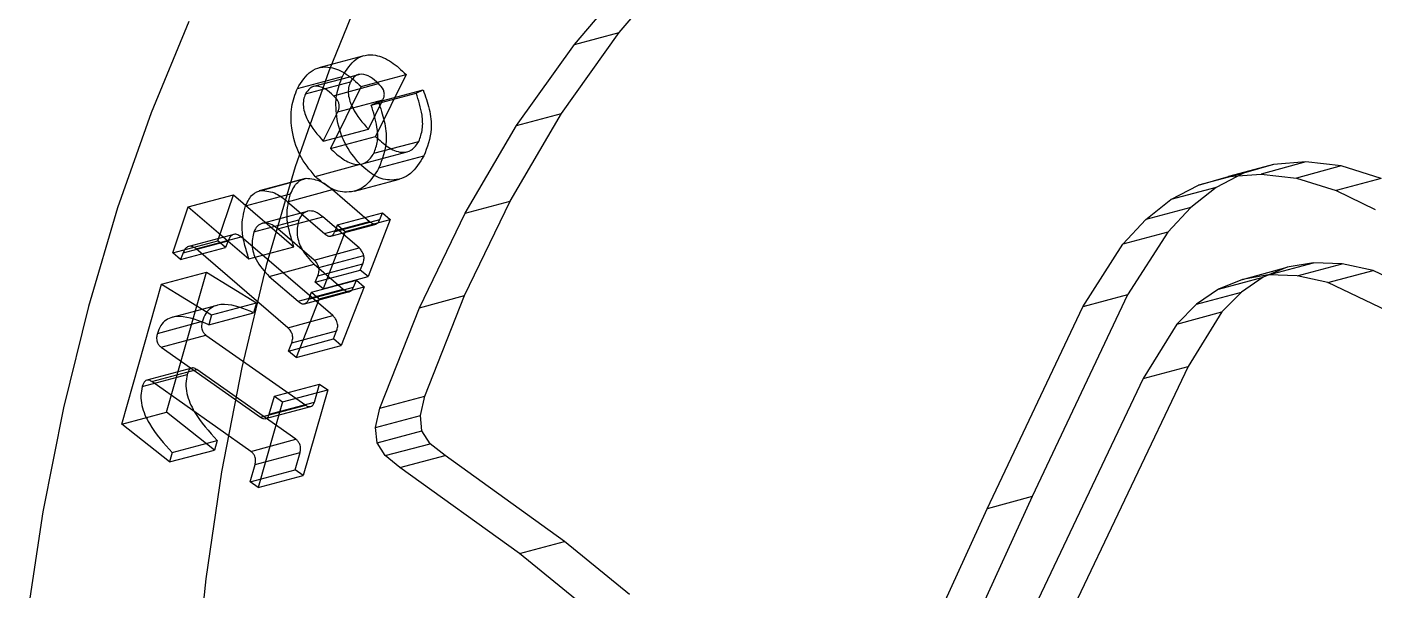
# Model space of a CAD drawing. Header units: inches. Extents: x 0 to 16.3, y 0 to 11.5.
# Drawn here: x 3.485 to 4.508, y 7.248 to 7.676 of the extents above; entities that cross this region are included whole.
import ezdxf

# ---------------------------------------------------------------- set-up
doc = ezdxf.new("R2010")
doc.units = ezdxf.units.IN
doc.header["$MEASUREMENT"] = 0

msp = doc.modelspace()

# ---------------------------------------------------------------- linework, layer by layer
at = {"color": 7, "linetype": 'Continuous', "lineweight": 25}
for p, q in [((3.9352, 7.6713), (3.9805, 7.7244)), ((3.9011, 7.6622), (3.9464, 7.7153)), ((3.8913, 7.6099), (3.9352, 7.6713)), ((3.9011, 7.6622), (3.9352, 7.6713)), ((3.8572, 7.6008), (3.9011, 7.6622)), ((3.7412, 7.6537), (3.707, 7.6446)), ((3.6908, 7.6289), (3.725, 7.638)), ((3.697, 7.6247), (3.7312, 7.6338)), ((3.7372, 7.6393), (3.7031, 7.6302)), ((3.7392, 7.6304), (3.7159, 7.5833)), ((3.7183, 7.6233), (3.7525, 7.6325)), ((3.7392, 7.6304), (3.7733, 7.6395)), ((3.7733, 7.6395), (3.7501, 7.5924)), ((3.7216, 7.6112), (3.7557, 7.6203)), ((3.7447, 7.5979), (3.7557, 7.6203)), ((3.7469, 7.6162), (3.781, 7.6253)), ((3.7522, 7.6186), (3.7863, 7.6278)), ((3.781, 7.6253), (3.7863, 7.6278)), ((3.7105, 7.5888), (3.7216, 7.6112)), ((3.7469, 7.6162), (3.7522, 7.6186)), ((3.8523, 7.5432), (3.8913, 7.6099)), ((3.8572, 7.6008), (3.8913, 7.6099)), ((3.8181, 7.5341), (3.8572, 7.6008)), ((3.7105, 7.5888), (3.7447, 7.5979)), ((3.7159, 7.5833), (3.7501, 7.5924)), ((3.7401, 7.5716), (3.7742, 7.5808)), ((3.7489, 7.5796), (3.783, 7.5887)), ((3.7043, 7.5621), (3.7384, 7.5713)), ((3.7527, 7.5685), (3.7868, 7.5776)), ((4.4319, 7.5712), (4.3977, 7.562)), ((4.4319, 7.5712), (4.4091, 7.5646)), ((4.4566, 7.5731), (4.4225, 7.5639)), ((4.4566, 7.5731), (4.4319, 7.5712)), ((4.4834, 7.57), (4.4493, 7.5608)), ((4.4834, 7.57), (4.4566, 7.5731)), ((4.5136, 7.5606), (4.4834, 7.57)), ((3.6959, 7.5603), (3.6617, 7.5512)), ((3.6633, 7.5515), (3.6974, 7.5607)), ((3.7342, 7.551), (3.7684, 7.5601)), ((4.4091, 7.5646), (4.375, 7.5554)), ((4.375, 7.5554), (4.3977, 7.562)), ((4.4091, 7.5646), (4.3883, 7.5536)), ((4.3977, 7.562), (4.4225, 7.5639)), ((4.4225, 7.5639), (4.4493, 7.5608)), ((4.4493, 7.5608), (4.4795, 7.5515)), ((4.5136, 7.5606), (4.4795, 7.5515)), ((3.6515, 7.5398), (3.6857, 7.5489)), ((3.6833, 7.5429), (3.7174, 7.5521)), ((3.7174, 7.5521), (3.7455, 7.5279)), ((4.3541, 7.5445), (4.375, 7.5554)), ((4.3883, 7.5536), (4.3541, 7.5445)), ((4.3883, 7.5536), (4.3691, 7.5386)), ((4.4795, 7.5515), (4.5091, 7.5369)), ((3.5962, 7.504), (3.608, 7.5391)), ((3.608, 7.5391), (3.6422, 7.5482)), ((3.608, 7.5391), (3.654, 7.4995)), ((3.6304, 7.5131), (3.6422, 7.5482)), ((3.6422, 7.5482), (3.6881, 7.5087)), ((3.6833, 7.5429), (3.7113, 7.5188)), ((3.8178, 7.4716), (3.8523, 7.5432)), ((3.8181, 7.5341), (3.8523, 7.5432)), ((4.335, 7.5294), (4.3541, 7.5445)), ((4.3691, 7.5386), (4.335, 7.5294)), ((4.3691, 7.5386), (4.3517, 7.5198)), ((3.6577, 7.5199), (3.6918, 7.529)), ((3.6982, 7.5355), (3.6641, 7.5264)), ((3.6759, 7.5223), (3.7101, 7.5314)), ((3.7376, 7.5078), (3.7101, 7.5314)), ((3.7194, 7.5202), (3.7535, 7.5294)), ((3.7213, 7.5252), (3.7555, 7.5344)), ((3.7272, 7.5202), (3.7613, 7.5293)), ((3.7613, 7.5293), (3.7445, 7.486)), ((3.7535, 7.5294), (3.7555, 7.5344)), ((3.7555, 7.5344), (3.7613, 7.5293)), ((3.7836, 7.4624), (3.8181, 7.5341)), ((4.3175, 7.5107), (4.335, 7.5294)), ((3.6426, 7.518), (3.6084, 7.5089)), ((3.7035, 7.4986), (3.6759, 7.5223)), ((3.7272, 7.5202), (3.7103, 7.4768)), ((3.7113, 7.5188), (3.7455, 7.5279)), ((3.7163, 7.5168), (3.7505, 7.5259)), ((3.7194, 7.5202), (3.7213, 7.5252)), ((3.7213, 7.5252), (3.7272, 7.5202)), ((4.3517, 7.5198), (4.3175, 7.5107)), ((4.3517, 7.5198), (4.3212, 7.4723)), ((3.5962, 7.504), (3.6304, 7.5131)), ((3.6021, 7.4989), (3.6362, 7.5081)), ((3.6041, 7.5041), (3.6382, 7.5132)), ((3.6139, 7.5071), (3.6481, 7.5162)), ((3.6362, 7.5081), (3.6304, 7.5131)), ((3.6382, 7.5132), (3.6362, 7.5081)), ((3.7176, 7.4564), (3.6481, 7.5162)), ((3.654, 7.4995), (3.6881, 7.5087)), ((3.7035, 7.4986), (3.7376, 7.5078)), ((4.2871, 7.4631), (4.3175, 7.5107)), ((3.6021, 7.4989), (3.5962, 7.504)), ((3.6041, 7.5041), (3.6021, 7.4989)), ((3.6835, 7.4472), (3.6139, 7.5071)), ((3.7071, 7.4929), (3.7413, 7.5021)), ((3.5876, 7.4804), (3.6218, 7.4895)), ((3.5915, 7.3832), (3.6218, 7.4895)), ((3.6218, 7.4895), (3.6597, 7.466)), ((3.6694, 7.4862), (3.7036, 7.4954)), ((3.7036, 7.4954), (3.7255, 7.4765)), ((3.7044, 7.4819), (3.7386, 7.491)), ((3.7063, 7.4866), (3.7404, 7.4957)), ((3.7386, 7.491), (3.7404, 7.4957)), ((3.7445, 7.486), (3.7386, 7.491)), ((4.4083, 7.4839), (4.4424, 7.4931)), ((4.4282, 7.4873), (4.4083, 7.4839)), ((4.4424, 7.4931), (4.4242, 7.4857)), ((4.4282, 7.4873), (4.4623, 7.4965)), ((4.4498, 7.4865), (4.4282, 7.4873)), ((4.4623, 7.4965), (4.4424, 7.4931)), ((4.4498, 7.4865), (4.484, 7.4957)), ((4.484, 7.4957), (4.4623, 7.4965)), ((4.4733, 7.4815), (4.5075, 7.4907)), ((4.5075, 7.4907), (4.484, 7.4957)), ((4.564, 7.4635), (4.5075, 7.4907)), ((3.5574, 7.3741), (3.5876, 7.4804)), ((3.5876, 7.4804), (3.6256, 7.4569)), ((3.6694, 7.4862), (3.6913, 7.4674)), ((3.6994, 7.4689), (3.7335, 7.4781)), ((3.7014, 7.4741), (3.7356, 7.4833)), ((3.7044, 7.4819), (3.7063, 7.4866)), ((3.7103, 7.4768), (3.7044, 7.4819)), ((3.7073, 7.4691), (3.7414, 7.4782)), ((3.7103, 7.4768), (3.7445, 7.486)), ((3.7414, 7.4782), (3.7241, 7.4336)), ((3.7335, 7.4781), (3.7356, 7.4833)), ((3.7356, 7.4833), (3.7414, 7.4782)), ((4.3901, 7.4765), (4.4242, 7.4857)), ((4.4083, 7.4839), (4.3901, 7.4765)), ((4.4242, 7.4857), (4.4077, 7.4743)), ((4.4733, 7.4815), (4.4498, 7.4865)), ((4.5298, 7.4544), (4.4733, 7.4815)), ((3.7073, 7.4691), (3.6899, 7.4245)), ((3.6913, 7.4674), (3.7255, 7.4765)), ((3.6963, 7.4654), (3.7305, 7.4746)), ((3.6994, 7.4689), (3.7014, 7.4741)), ((3.7014, 7.4741), (3.7073, 7.4691)), ((3.7836, 7.4624), (3.8178, 7.4716)), ((3.7877, 7.3952), (3.8178, 7.4716)), ((4.3212, 7.4723), (4.2487, 7.319)), ((4.3212, 7.4723), (4.2871, 7.4631)), ((4.3901, 7.4765), (4.3735, 7.4652)), ((4.3735, 7.4652), (4.4077, 7.4743)), ((4.4077, 7.4743), (4.3927, 7.4592)), ((3.6297, 7.4642), (3.5955, 7.4551)), ((3.6235, 7.4494), (3.6576, 7.4586)), ((3.6256, 7.4569), (3.6235, 7.4494)), ((3.6256, 7.4569), (3.6597, 7.466)), ((3.6597, 7.466), (3.6576, 7.4586)), ((3.7535, 7.3861), (3.7836, 7.4624)), ((4.2146, 7.3098), (4.2871, 7.4631)), ((4.3735, 7.4652), (4.3585, 7.45)), ((4.3585, 7.45), (4.3927, 7.4592)), ((4.3927, 7.4592), (4.3671, 7.4178)), ((3.5845, 7.4429), (3.6187, 7.4521)), ((3.6835, 7.4472), (3.7176, 7.4564)), ((4.3585, 7.45), (4.3329, 7.4087)), ((3.5873, 7.4325), (3.6214, 7.4416)), ((3.6214, 7.4416), (3.6971, 7.3884)), ((3.6841, 7.4295), (3.7182, 7.4387)), ((3.6865, 7.4357), (3.7206, 7.4449)), ((3.7182, 7.4387), (3.7206, 7.4449)), ((3.7241, 7.4336), (3.7182, 7.4387)), ((3.5873, 7.4325), (3.6629, 7.3792)), ((3.6841, 7.4295), (3.6865, 7.4357)), ((3.6899, 7.4245), (3.6841, 7.4295)), ((3.6899, 7.4245), (3.7241, 7.4336)), ((3.6106, 7.4166), (3.5764, 7.4075)), ((4.3671, 7.4178), (4.2513, 7.1746)), ((4.3329, 7.4087), (4.3671, 7.4178)), ((3.573, 7.4026), (3.6072, 7.4117)), ((3.5803, 7.4063), (3.6144, 7.4154)), ((3.6555, 7.3533), (3.5803, 7.4063)), ((3.6897, 7.3625), (3.6144, 7.4154)), ((4.3329, 7.4087), (4.2172, 7.1654)), ((3.6695, 7.3815), (3.6735, 7.3953)), ((3.6735, 7.3953), (3.7076, 7.4044)), ((3.6735, 7.3953), (3.6796, 7.3909)), ((3.6796, 7.3909), (3.7138, 7.4001)), ((3.7138, 7.4001), (3.6952, 7.3351)), ((3.7037, 7.3906), (3.7076, 7.4044)), ((3.7076, 7.4044), (3.7138, 7.4001)), ((3.7535, 7.3861), (3.7877, 7.3952)), ((3.7842, 7.3806), (3.7877, 7.3952)), ((3.6796, 7.3909), (3.6611, 7.3259)), ((3.6629, 7.3792), (3.6971, 7.3884)), ((3.6667, 7.3783), (3.7009, 7.3874)), ((3.6695, 7.3815), (3.7037, 7.3906)), ((3.75, 7.3714), (3.7535, 7.3861)), ((3.5574, 7.3741), (3.5915, 7.3832)), ((3.6279, 7.3544), (3.5915, 7.3832)), ((3.75, 7.3714), (3.7842, 7.3806)), ((3.7854, 7.369), (3.7842, 7.3806)), ((3.5938, 7.3453), (3.5574, 7.3741)), ((3.7513, 7.3598), (3.75, 7.3714)), ((3.7513, 7.3598), (3.7854, 7.369)), ((3.7916, 7.3592), (3.7854, 7.369)), ((3.5938, 7.3453), (3.6279, 7.3544)), ((3.5958, 7.3525), (3.63, 7.3617)), ((3.63, 7.3617), (3.6279, 7.3544)), ((3.6555, 7.3533), (3.6897, 7.3625)), ((3.7575, 7.3501), (3.7513, 7.3598)), ((3.7575, 7.3501), (3.7916, 7.3592)), ((3.8029, 7.3503), (3.7916, 7.3592)), ((3.5958, 7.3525), (3.5938, 7.3453)), ((3.6587, 7.3434), (3.6928, 7.3525)), ((3.6891, 7.3394), (3.6928, 7.3525)), ((3.7687, 7.3412), (3.7575, 7.3501)), ((3.7687, 7.3412), (3.8029, 7.3503)), ((3.8936, 7.285), (3.8029, 7.3503)), ((3.6549, 7.3302), (3.6587, 7.3434)), ((3.6549, 7.3302), (3.6891, 7.3394)), ((3.6611, 7.3259), (3.6952, 7.3351)), ((3.6952, 7.3351), (3.6891, 7.3394)), ((3.8595, 7.2758), (3.7687, 7.3412)), ((3.6611, 7.3259), (3.6549, 7.3302)), ((4.2487, 7.319), (4.0812, 6.9535)), ((4.2487, 7.319), (4.2146, 7.3098)), ((4.047, 6.9444), (4.2146, 7.3098)), ((3.8595, 7.2758), (3.8936, 7.285)), ((3.943, 7.2447), (3.8936, 7.285)), ((3.9088, 7.2356), (3.8595, 7.2758))]:
    msp.add_line(p, q, dxfattribs=at)
at = {"color": 7, "linetype": 'Continuous', "lineweight": 25, "flags": 128}
for points in [[(4.5391, 8.3237), (4.4765, 8.3182), (4.4148, 8.308), (4.3543, 8.2932), (4.295, 8.2736), (4.2372, 8.2495), (4.181, 8.2209), (4.1267, 8.1879), (4.0743, 8.1505), (4.024, 8.109), (3.976, 8.0633), (3.9304, 8.0137), (3.8873, 7.9602), (3.847, 7.9032), (3.8094, 7.8426), (3.7747, 7.7788), (3.7431, 7.7118), (3.7146, 7.642), (3.6892, 7.5694), (3.6672, 7.4944), (3.6485, 7.4171), (3.6331, 7.3378), (3.6212, 7.2567), (3.6128, 7.174)], [(3.6085, 7.6797), (3.5798, 7.6103), (3.5543, 7.5381), (3.5321, 7.4634), (3.5132, 7.3865), (3.4976, 7.3075), (3.4855, 7.2268)]]:
    msp.add_lwpolyline(points, dxfattribs=at)
at = {"color": 7, "linetype": 'Continuous', "lineweight": 25}
for points, knots in [([(3.725, 7.638), (3.7281, 7.643), (3.7342, 7.653), (3.749, 7.6557), (3.7624, 7.6496), (3.7697, 7.6429), (3.7733, 7.6395)], [0, 0, 0, 0, 0.279861, 0.558241, 0.778721, 1, 1, 1, 1]), ([(3.6908, 7.6289), (3.6939, 7.6339), (3.7001, 7.6438), (3.7148, 7.6465), (3.7282, 7.6404), (3.7355, 7.6337), (3.7392, 7.6304)], [0, 0, 0, 0, 0.279861, 0.5582407, 0.7787214, 1, 1, 1, 1]), ([(3.7183, 7.6233), (3.7163, 7.6252), (3.7123, 7.6289), (3.7059, 7.6311), (3.7002, 7.6297), (3.6981, 7.6263), (3.697, 7.6247)], [0, 0, 0, 0, 0.280861, 0.560114, 0.780089, 1, 1, 1, 1]), ([(3.7384, 7.5713), (3.7342, 7.5764), (3.7257, 7.5866), (3.7201, 7.6063), (3.7197, 7.6245), (3.7232, 7.6335), (3.725, 7.638)], [0, 0, 0, 0, 0.279899, 0.559474, 0.779673, 1, 1, 1, 1]), ([(3.7312, 7.6338), (3.7306, 7.6324), (3.7294, 7.6295), (3.7293, 7.6225), (3.7338, 7.6103), (3.7403, 7.6029), (3.7447, 7.5979)], [0, 0, 0, 0, 0.125391, 0.250487, 0.499302, 1, 1, 1, 1]), ([(3.7525, 7.6325), (3.7505, 7.6343), (3.7465, 7.638), (3.74, 7.6402), (3.7344, 7.6388), (3.7322, 7.6355), (3.7312, 7.6338)], [0, 0, 0, 0, 0.2808615, 0.5601143, 0.7800886, 1, 1, 1, 1]), ([(3.7557, 7.6203), (3.7561, 7.621), (3.7567, 7.6225), (3.757, 7.6251), (3.7558, 7.629), (3.7538, 7.6311), (3.7525, 7.6325)], [0, 0, 0, 0, 0.187611, 0.374237, 0.560116, 1, 1, 1, 1]), ([(3.7043, 7.5621), (3.7001, 7.5672), (3.6916, 7.5774), (3.686, 7.5972), (3.6856, 7.6153), (3.6891, 7.6244), (3.6908, 7.6289)], [0, 0, 0, 0, 0.279899, 0.559474, 0.779673, 1, 1, 1, 1]), ([(3.697, 7.6247), (3.6964, 7.6232), (3.6953, 7.6204), (3.6951, 7.6133), (3.6996, 7.6011), (3.7061, 7.5937), (3.7105, 7.5888)], [0, 0, 0, 0, 0.125391, 0.250487, 0.499302, 1, 1, 1, 1]), ([(3.7216, 7.6112), (3.7219, 7.6119), (3.7225, 7.6133), (3.7228, 7.6159), (3.7217, 7.6199), (3.7197, 7.6219), (3.7183, 7.6233)], [0, 0, 0, 0, 0.187611, 0.374237, 0.560116, 1, 1, 1, 1]), ([(3.783, 7.5887), (3.7841, 7.5917), (3.7863, 7.5977), (3.7857, 7.6109), (3.7828, 7.6198), (3.781, 7.6253)], [0, 0, 0, 0, 0.279576, 0.559398, 1, 1, 1, 1]), ([(3.7863, 7.6278), (3.788, 7.623), (3.7915, 7.6134), (3.7935, 7.5949), (3.7893, 7.5842), (3.7868, 7.5776)], [0, 0, 0, 0, 0.281151, 0.561323, 1, 1, 1, 1]), ([(3.7489, 7.5796), (3.75, 7.5826), (3.7522, 7.5886), (3.7515, 7.6017), (3.7486, 7.6107), (3.7469, 7.6162)], [0, 0, 0, 0, 0.279576, 0.559398, 1, 1, 1, 1]), ([(3.7522, 7.6186), (3.7539, 7.6139), (3.7573, 7.6043), (3.7593, 7.5858), (3.7552, 7.575), (3.7527, 7.5685)], [0, 0, 0, 0, 0.281151, 0.561323, 1, 1, 1, 1]), ([(3.7501, 7.5924), (3.7532, 7.5896), (3.7593, 7.5839), (3.7691, 7.5795), (3.778, 7.5812), (3.7814, 7.5862), (3.783, 7.5887)], [0, 0, 0, 0, 0.281343, 0.56101, 0.78056, 1, 1, 1, 1]), ([(3.7159, 7.5833), (3.719, 7.5804), (3.7252, 7.5747), (3.7349, 7.5703), (3.7439, 7.572), (3.7472, 7.5771), (3.7489, 7.5796)], [0, 0, 0, 0, 0.281343, 0.56101, 0.78056, 1, 1, 1, 1]), ([(3.7868, 7.5776), (3.7837, 7.5726), (3.7776, 7.5626), (3.7635, 7.558), (3.7497, 7.5614), (3.7422, 7.568), (3.7384, 7.5713)], [0, 0, 0, 0, 0.280101, 0.559385, 0.779477, 1, 1, 1, 1]), ([(3.6857, 7.5489), (3.6872, 7.5522), (3.69, 7.5582), (3.6951, 7.5599), (3.6974, 7.5607)], [0, 0, 0, 0, 0.560343, 1, 1, 1, 1]), ([(3.6974, 7.5607), (3.7013, 7.5603), (3.7082, 7.5595), (3.7146, 7.5544), (3.7174, 7.5521)], [0, 0, 0, 0, 0.558056, 1, 1, 1, 1]), ([(3.7527, 7.5685), (3.7496, 7.5635), (3.7434, 7.5534), (3.7293, 7.5489), (3.7155, 7.5522), (3.708, 7.5588), (3.7043, 7.5621)], [0, 0, 0, 0, 0.280101, 0.559385, 0.779477, 1, 1, 1, 1]), ([(3.6515, 7.5398), (3.6531, 7.5431), (3.6558, 7.549), (3.661, 7.5508), (3.6633, 7.5515)], [0, 0, 0, 0, 0.560343, 1, 1, 1, 1]), ([(3.6633, 7.5515), (3.6671, 7.5511), (3.6741, 7.5504), (3.6805, 7.5452), (3.6833, 7.5429)], [0, 0, 0, 0, 0.558056, 1, 1, 1, 1]), ([(3.6881, 7.5087), (3.687, 7.5125), (3.6846, 7.52), (3.6819, 7.5343), (3.6842, 7.5434), (3.6857, 7.5489)], [0, 0, 0, 0, 0.281315, 0.562078, 1, 1, 1, 1]), ([(3.654, 7.4995), (3.6528, 7.5033), (3.6504, 7.5109), (3.6478, 7.5251), (3.6501, 7.5342), (3.6515, 7.5398)], [0, 0, 0, 0, 0.281315, 0.562078, 1, 1, 1, 1]), ([(3.6918, 7.529), (3.6911, 7.5257), (3.6897, 7.519), (3.6938, 7.5054), (3.6999, 7.4992), (3.7036, 7.4954)], [0, 0, 0, 0, 0.279273, 0.560047, 1, 1, 1, 1]), ([(3.7101, 7.5314), (3.7082, 7.5329), (3.7045, 7.5357), (3.6988, 7.5362), (3.6943, 7.5338), (3.6927, 7.5306), (3.6918, 7.529)], [0, 0, 0, 0, 0.280544, 0.559995, 0.779998, 1, 1, 1, 1]), ([(3.7455, 7.5279), (3.7463, 7.5273), (3.748, 7.526), (3.7506, 7.5256), (3.7525, 7.5272), (3.7532, 7.5286), (3.7535, 7.5294)], [0, 0, 0, 0, 0.281021, 0.559172, 0.77912, 1, 1, 1, 1]), ([(3.6481, 7.5162), (3.647, 7.517), (3.6449, 7.5185), (3.6417, 7.518), (3.6395, 7.516), (3.6387, 7.5142), (3.6382, 7.5132)], [0, 0, 0, 0, 0.279764, 0.558701, 0.779145, 1, 1, 1, 1]), ([(3.6577, 7.5199), (3.657, 7.5165), (3.6555, 7.5098), (3.6596, 7.4963), (3.6657, 7.4901), (3.6694, 7.4862)], [0, 0, 0, 0, 0.279273, 0.560047, 1, 1, 1, 1]), ([(3.6759, 7.5223), (3.6741, 7.5237), (3.6704, 7.5265), (3.6647, 7.5271), (3.6601, 7.5247), (3.6585, 7.5215), (3.6577, 7.5199)], [0, 0, 0, 0, 0.280544, 0.559995, 0.779998, 1, 1, 1, 1]), ([(3.7113, 7.5188), (3.7121, 7.5181), (3.7138, 7.5168), (3.7165, 7.5165), (3.7183, 7.518), (3.719, 7.5195), (3.7194, 7.5202)], [0, 0, 0, 0, 0.2810206, 0.5591718, 0.7791204, 1, 1, 1, 1]), ([(3.6139, 7.5071), (3.6129, 7.5078), (3.6107, 7.5094), (3.6076, 7.5089), (3.6053, 7.5069), (3.6045, 7.505), (3.6041, 7.5041)], [0, 0, 0, 0, 0.279764, 0.558701, 0.779145, 1, 1, 1, 1]), ([(3.7413, 7.5021), (3.7408, 7.5033), (3.7399, 7.5056), (3.7383, 7.5071), (3.7376, 7.5078)], [0, 0, 0, 0, 0.558191, 1, 1, 1, 1]), ([(3.7071, 7.4929), (3.7066, 7.4942), (3.7058, 7.4965), (3.7042, 7.498), (3.7035, 7.4986)], [0, 0, 0, 0, 0.5581908, 1, 1, 1, 1]), ([(3.7404, 7.4957), (3.7408, 7.4968), (3.7416, 7.4987), (3.7414, 7.501), (3.7413, 7.5021)], [0, 0, 0, 0, 0.5622, 1, 1, 1, 1]), ([(3.7063, 7.4866), (3.7067, 7.4876), (3.7074, 7.4896), (3.7072, 7.4919), (3.7071, 7.4929)], [0, 0, 0, 0, 0.5622, 1, 1, 1, 1]), ([(3.7255, 7.4765), (3.7263, 7.4759), (3.728, 7.4746), (3.7306, 7.4743), (3.7325, 7.4758), (3.7332, 7.4773), (3.7335, 7.4781)], [0, 0, 0, 0, 0.280716, 0.559198, 0.779288, 1, 1, 1, 1]), ([(3.6913, 7.4674), (3.6921, 7.4667), (3.6938, 7.4654), (3.6965, 7.4652), (3.6984, 7.4667), (3.6991, 7.4682), (3.6994, 7.4689)], [0, 0, 0, 0, 0.2807158, 0.5591976, 0.7792884, 1, 1, 1, 1]), ([(3.6576, 7.4586), (3.6502, 7.4617), (3.6392, 7.4663), (3.6264, 7.4639), (3.621, 7.4583), (3.6194, 7.4542), (3.6187, 7.4521)], [0, 0, 0, 0, 0.500334, 0.749574, 0.874774, 1, 1, 1, 1]), ([(3.6235, 7.4494), (3.6161, 7.4525), (3.605, 7.4571), (3.5923, 7.4548), (3.5868, 7.4491), (3.5853, 7.445), (3.5845, 7.4429)], [0, 0, 0, 0, 0.500334, 0.749574, 0.874774, 1, 1, 1, 1]), ([(3.6187, 7.4521), (3.6184, 7.4511), (3.6179, 7.4491), (3.6182, 7.4458), (3.6196, 7.4431), (3.6208, 7.4421), (3.6214, 7.4416)], [0, 0, 0, 0, 0.281075, 0.55981, 0.779344, 1, 1, 1, 1]), ([(3.6865, 7.4357), (3.6868, 7.4368), (3.6875, 7.4389), (3.687, 7.4426), (3.6854, 7.4454), (3.6841, 7.4466), (3.6835, 7.4472)], [0, 0, 0, 0, 0.280391, 0.558763, 0.779051, 1, 1, 1, 1]), ([(3.7206, 7.4449), (3.721, 7.4459), (3.7217, 7.4481), (3.7211, 7.4517), (3.7195, 7.4546), (3.7183, 7.4558), (3.7176, 7.4564)], [0, 0, 0, 0, 0.280391, 0.558763, 0.779051, 1, 1, 1, 1]), ([(3.5845, 7.4429), (3.5843, 7.4419), (3.5838, 7.4399), (3.584, 7.4366), (3.5854, 7.434), (3.5866, 7.433), (3.5873, 7.4325)], [0, 0, 0, 0, 0.281075, 0.55981, 0.779344, 1, 1, 1, 1]), ([(3.6144, 7.4154), (3.6135, 7.416), (3.6118, 7.4171), (3.6086, 7.4161), (3.6077, 7.4134), (3.6072, 7.4117)], [0, 0, 0, 0, 0.281698, 0.559517, 1, 1, 1, 1]), ([(3.5803, 7.4063), (3.5794, 7.4068), (3.5777, 7.4079), (3.5745, 7.4069), (3.5736, 7.4042), (3.573, 7.4026)], [0, 0, 0, 0, 0.281698, 0.559517, 1, 1, 1, 1]), ([(3.6072, 7.4117), (3.6067, 7.4095), (3.6058, 7.4049), (3.607, 7.3948), (3.6143, 7.3785), (3.6237, 7.3684), (3.63, 7.3617)], [0, 0, 0, 0, 0.125149, 0.250228, 0.499593, 1, 1, 1, 1]), ([(3.573, 7.4026), (3.5726, 7.4003), (3.5716, 7.3958), (3.5728, 7.3857), (3.5802, 7.3693), (3.5896, 7.3593), (3.5958, 7.3525)], [0, 0, 0, 0, 0.125149, 0.250228, 0.499593, 1, 1, 1, 1]), ([(3.6971, 7.3884), (3.6978, 7.3879), (3.6993, 7.3871), (3.7014, 7.3874), (3.7029, 7.3886), (3.7034, 7.3899), (3.7037, 7.3906)], [0, 0, 0, 0, 0.28007, 0.559527, 0.779833, 1, 1, 1, 1]), ([(3.6629, 7.3792), (3.6637, 7.3788), (3.6651, 7.3779), (3.6672, 7.3783), (3.6688, 7.3795), (3.6693, 7.3808), (3.6695, 7.3815)], [0, 0, 0, 0, 0.28007, 0.559527, 0.779833, 1, 1, 1, 1]), ([(3.6928, 7.3525), (3.693, 7.3535), (3.6935, 7.3555), (3.6928, 7.3586), (3.6914, 7.3611), (3.6903, 7.362), (3.6897, 7.3625)], [0, 0, 0, 0, 0.280313, 0.559457, 0.779539, 1, 1, 1, 1]), ([(3.6587, 7.3434), (3.6589, 7.3444), (3.6593, 7.3463), (3.6587, 7.3495), (3.6573, 7.3519), (3.6561, 7.3529), (3.6555, 7.3533)], [0, 0, 0, 0, 0.2803126, 0.5594571, 0.7795393, 1, 1, 1, 1])]:
    msp.add_open_spline(points, degree=3, knots=knots, dxfattribs=at)

doc.saveas('drawing.dxf')
